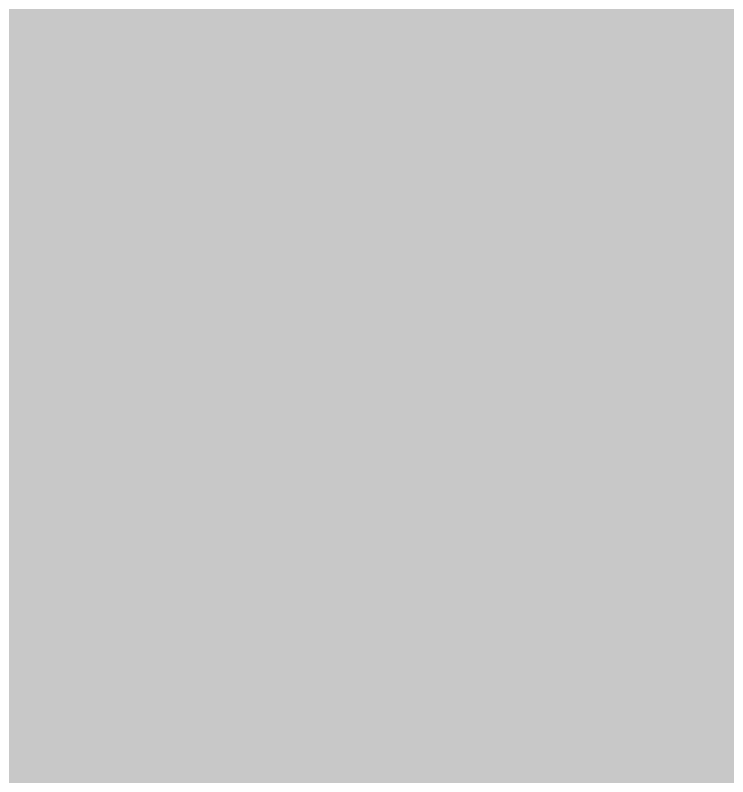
# Model space of a CAD drawing. Header units: inches. Extents: x 1.08 to 4.97, y 2.54 to 3.89.
# Drawn here: x 2.59588 to 2.63979, y 2.80068 to 2.84762 of the extents above; entities that cross this region are included whole.
import ezdxf

# ---------------------------------------------------------------- set-up
doc = ezdxf.new("R2010")
doc.units = ezdxf.units.IN
doc.header["$MEASUREMENT"] = 0
for name, color, linetype in [('Bottom', 5, 'Continuous'), ('Bottom Solder', 6, 'Continuous'), ('Multi-Layer', 9, 'Continuous'), ('Pad Holes', 156, 'Continuous'), ('Top', 1, 'Continuous'), ('Top Solder', 216, 'Continuous')]:
    doc.layers.add(name, color=color, linetype=linetype)

# ---------------------------------------------------------------- blocks, each defined once
blk = doc.blocks.new('JMP_3_PTH_180_48')
at = {"layer": 'Bottom'}
h = blk.add_hatch(color=5, dxfattribs=at)
edge = h.paths.add_edge_path()
edge.add_arc((0.1, 0), 0.035, 0, 360)
at = {"layer": 'Bottom Solder'}
h = blk.add_hatch(color=6, dxfattribs=at)
edge = h.paths.add_edge_path()
edge.add_arc((0.1, 0), 0.036, 0, 360)
at = {"layer": 'Multi-Layer'}
h = blk.add_hatch(color=9, dxfattribs=at)
edge = h.paths.add_edge_path()
edge.add_arc((0.1, 0), 0.035, 0, 360)
at = {"layer": 'Pad Holes'}
h = blk.add_hatch(color=7, dxfattribs=at)
edge = h.paths.add_edge_path()
edge.add_arc((0.1, 0), 0.0215, 0, 360)
at = {"layer": 'Top'}
h = blk.add_hatch(color=1, dxfattribs=at)
edge = h.paths.add_edge_path()
edge.add_arc((0.1, 0), 0.035, 0, 360)
at = {"layer": 'Top Solder'}
h = blk.add_hatch(color=216, dxfattribs=at)
edge = h.paths.add_edge_path()
edge.add_arc((0.1, 0), 0.036, 0, 360)

msp = doc.modelspace()

# ---------------------------------------------------------------- linework, layer by layer
at = {"layer": 'Top'}
msp.add_lwpolyline([(2.562457, 2.825551, 0.009, 0.009, 0), (2.61811, 2.825551, 0.009, 0.009, 0)], format="xyseb", dxfattribs=at)
msp.add_lwpolyline([(2.61586, 2.825551, 0.0045, 0.0045, 1), (2.62036, 2.825551, 0.0045, 0.0045, 1)], format="xyseb", close=True, dxfattribs=at)

# ---------------------------------------------------------------- block references
at = {"rotation": 270}
msp.add_blockref('JMP_3_PTH_180_48', (2.61811, 2.925551), dxfattribs=at)

doc.saveas('drawing.dxf')
